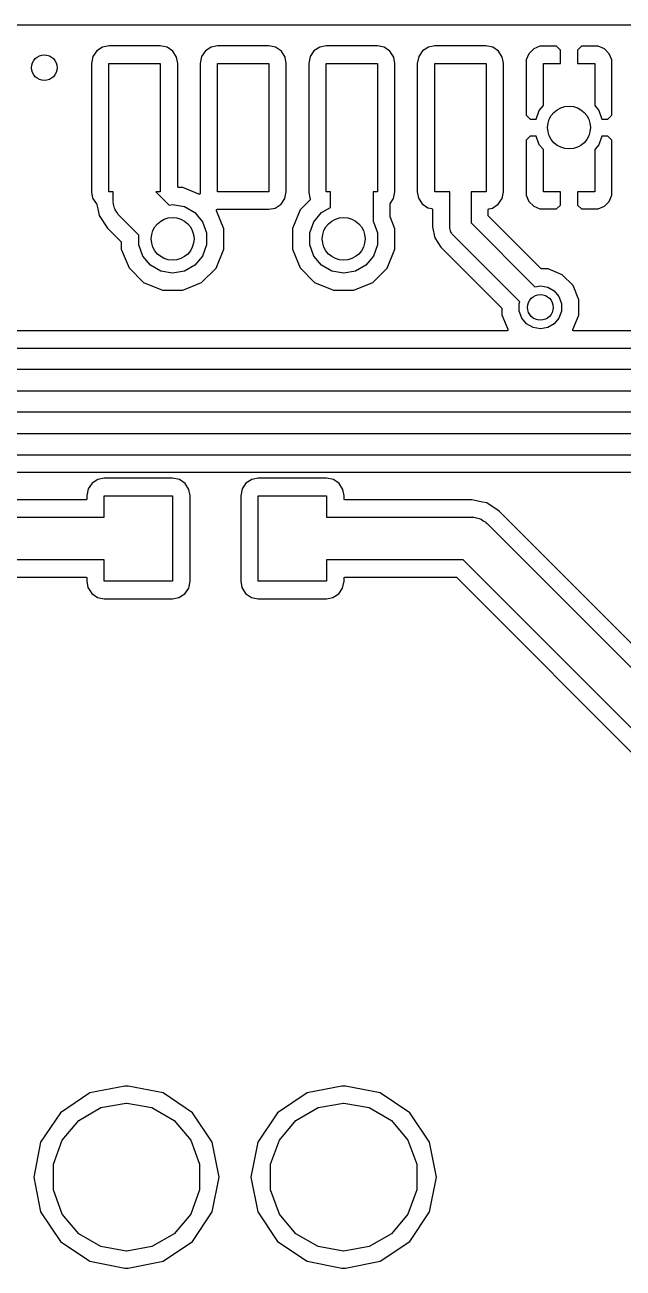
# Model space of a CAD drawing. Extents: x 0.3 to 75.7, y -92.7 to -0.5.
# Drawn here: x 44.77 to 51.77, y -70.02 to -55.5 of the extents above; entities that cross this region are included whole.
import ezdxf

# ---------------------------------------------------------------- set-up
doc = ezdxf.new("R2010")
doc.units = 0
doc.header["$MEASUREMENT"] = 0
doc.layers.add('BLACK', color=7, linetype='CONTINUOUS')

msp = doc.modelspace()

# ---------------------------------------------------------------- linework, layer by layer
at = {"layer": 'Black'}
for p, q in [((0.288, -55.5), (75.712, -55.5)), ((45.681, -55.76), (45.6128, -55.8038)), ((45.7562, -55.7458), (45.681, -55.76)), ((46.3537, -55.7458), (45.7562, -55.7458)), ((46.4343, -55.7622), (46.3537, -55.7458)), ((46.5012, -55.8078), (46.4343, -55.7622)), ((46.951, -55.76), (46.8828, -55.8038)), ((47.0262, -55.7458), (46.951, -55.76)), ((47.6237, -55.7458), (47.0262, -55.7458)), ((47.7043, -55.7622), (47.6237, -55.7458)), ((47.7712, -55.8078), (47.7043, -55.7622)), ((48.221, -55.76), (48.1528, -55.8038)), ((48.2962, -55.7458), (48.221, -55.76)), ((48.8937, -55.7458), (48.2962, -55.7458)), ((48.9743, -55.7622), (48.8937, -55.7458)), ((49.0412, -55.8078), (48.9743, -55.7622)), ((49.491, -55.76), (49.4228, -55.8038)), ((49.5662, -55.7458), (49.491, -55.76)), ((50.1637, -55.7458), (49.5662, -55.7458)), ((50.2443, -55.7622), (50.1637, -55.7458)), ((50.3112, -55.8078), (50.2443, -55.7622)), ((50.7952, -55.75), (50.7217, -55.7804)), ((50.9894, -55.75), (50.7952, -55.75)), ((51.035, -55.7956), (50.9894, -55.75)), ((51.2806, -55.75), (51.235, -55.7956)), ((51.4748, -55.75), (51.2806, -55.75)), ((51.5483, -55.7804), (51.4748, -55.75)), ((45.5672, -55.8707), (45.5508, -55.9513)), ((45.6128, -55.8038), (45.5672, -55.8707)), ((46.545, -55.876), (46.5012, -55.8078)), ((46.5592, -55.9512), (46.545, -55.876)), ((46.8372, -55.8707), (46.8208, -55.9513)), ((46.8828, -55.8038), (46.8372, -55.8707)), ((47.815, -55.876), (47.7712, -55.8078)), ((47.8292, -55.9512), (47.815, -55.876)), ((48.1072, -55.8707), (48.0908, -55.9513)), ((48.1528, -55.8038), (48.1072, -55.8707)), ((49.085, -55.876), (49.0412, -55.8078)), ((49.0992, -55.9512), (49.085, -55.876)), ((49.3772, -55.8707), (49.3608, -55.9513)), ((49.4228, -55.8038), (49.3772, -55.8707)), ((50.355, -55.876), (50.3112, -55.8078)), ((50.3614, -55.91), (50.355, -55.876)), ((50.3692, -55.9512), (50.3614, -55.91)), ((50.6654, -55.8367), (50.635, -55.9102)), ((50.635, -55.9102), (50.635, -56.5544)), ((50.7217, -55.7804), (50.6654, -55.8367)), ((51.035, -55.95), (51.035, -55.7956)), ((51.235, -55.7956), (51.235, -55.95)), ((51.6046, -55.8367), (51.5483, -55.7804)), ((51.635, -55.9102), (51.6046, -55.8367)), ((51.635, -55.95), (51.635, -55.9102)), ((45.5508, -55.9513), (45.5508, -57.4488)), ((45.755, -57.45), (45.755, -55.95)), ((45.755, -55.95), (46.355, -55.95)), ((46.355, -55.95), (46.355, -57.45)), ((46.5592, -57.3871), (46.5592, -55.9512)), ((46.8208, -55.9513), (46.8208, -57.4488)), ((47.025, -57.45), (47.025, -55.95)), ((47.025, -55.95), (47.625, -55.95)), ((47.625, -55.95), (47.625, -57.45)), ((47.8292, -57.4487), (47.8292, -55.9512)), ((48.0908, -55.9513), (48.0908, -57.4488)), ((48.295, -57.45), (48.295, -55.95)), ((48.295, -55.95), (48.895, -55.95)), ((48.895, -55.95), (48.895, -57.45)), ((49.0992, -57.4487), (49.0992, -55.9512)), ((49.3608, -55.9513), (49.3608, -57.4488)), ((49.565, -57.45), (49.565, -55.95)), ((49.565, -55.95), (50.165, -55.95)), ((50.165, -55.95), (50.165, -57.45)), ((50.3692, -56.8402), (50.3692, -55.9512)), ((50.835, -56.4423), (50.835, -55.95)), ((50.835, -55.95), (51.035, -55.95)), ((51.235, -55.95), (51.435, -55.95)), ((51.435, -55.95), (51.435, -56.4423)), ((51.635, -56.5544), (51.635, -55.95)), ((50.7873, -56.4992), (50.835, -56.4423)), ((51.435, -56.4423), (51.4827, -56.4992)), ((50.635, -56.5544), (50.6806, -56.6)), ((50.6806, -56.6), (50.7506, -56.6)), ((50.7506, -56.6), (50.7873, -56.4992)), ((51.4827, -56.4992), (51.5194, -56.6)), ((51.5194, -56.6), (51.5894, -56.6)), ((51.5894, -56.6), (51.635, -56.5544)), ((50.3692, -57.4487), (50.3692, -56.8402)), ((50.6806, -56.8), (50.635, -56.8456)), ((50.635, -56.8456), (50.635, -57.4898)), ((50.7506, -56.8), (50.6806, -56.8)), ((50.7873, -56.9008), (50.7506, -56.8)), ((50.835, -56.9576), (50.7873, -56.9008)), ((51.4827, -56.9008), (51.435, -56.9576)), ((51.5194, -56.8), (51.4827, -56.9008)), ((51.5894, -56.8), (51.5194, -56.8)), ((51.635, -56.8456), (51.5894, -56.8)), ((51.635, -57.4898), (51.635, -56.8456)), ((50.835, -57.45), (50.835, -56.9576)), ((51.435, -56.9576), (51.435, -57.45)), ((45.5508, -57.4488), (45.565, -57.524)), ((45.805, -57.45), (45.755, -57.45)), ((45.805, -57.555), (45.805, -57.45)), ((46.355, -57.45), (46.305, -57.45)), ((46.305, -57.45), (46.305, -57.4514)), ((46.305, -57.4514), (46.4592, -57.6057)), ((46.5594, -57.3882), (46.5592, -57.3871)), ((46.5594, -57.3893), (46.5594, -57.3882)), ((46.5598, -57.3904), (46.5594, -57.3893)), ((46.56, -57.3915), (46.5598, -57.3904)), ((46.5605, -57.3925), (46.56, -57.3915)), ((46.5609, -57.3936), (46.5605, -57.3925)), ((46.5616, -57.3944), (46.5609, -57.3936)), ((46.5622, -57.3954), (46.5616, -57.3944)), ((46.5631, -57.3961), (46.5622, -57.3954)), ((46.5638, -57.397), (46.5631, -57.3961)), ((46.5648, -57.3976), (46.5638, -57.397)), ((46.5657, -57.3983), (46.5648, -57.3976)), ((46.5667, -57.3987), (46.5657, -57.3983)), ((46.5677, -57.3993), (46.5667, -57.3987)), ((46.5688, -57.3995), (46.5677, -57.3993)), ((46.5699, -57.3999), (46.5688, -57.3995)), ((46.571, -57.3999), (46.5699, -57.3999)), ((46.5722, -57.4001), (46.571, -57.3999)), ((46.6199, -57.4001), (46.5722, -57.4001)), ((46.8057, -57.4773), (46.6199, -57.4001)), ((46.8061, -57.4774), (46.8057, -57.4773)), ((46.8064, -57.4775), (46.8061, -57.4774)), ((46.8083, -57.4778), (46.8064, -57.4775)), ((46.8101, -57.4783), (46.8083, -57.4778)), ((46.8105, -57.4782), (46.8101, -57.4783)), ((46.8109, -57.4783), (46.8105, -57.4782)), ((46.8127, -57.4779), (46.8109, -57.4783)), ((46.8146, -57.4777), (46.8127, -57.4779)), ((46.8149, -57.4775), (46.8146, -57.4777)), ((46.8153, -57.4774), (46.8149, -57.4775)), ((46.8169, -57.4765), (46.8153, -57.4774)), ((46.8186, -57.4756), (46.8169, -57.4765)), ((46.8189, -57.4753), (46.8186, -57.4756)), ((46.8192, -57.4751), (46.8189, -57.4753)), ((46.8204, -57.4737), (46.8192, -57.4751)), ((46.8217, -57.4723), (46.8204, -57.4737)), ((46.8208, -57.4488), (46.8235, -57.4629)), ((46.8218, -57.4719), (46.8217, -57.4723)), ((46.822, -57.4716), (46.8218, -57.4719)), ((46.8227, -57.4699), (46.822, -57.4716)), ((46.8234, -57.4681), (46.8227, -57.4699)), ((46.8235, -57.4674), (46.8234, -57.4677)), ((46.8234, -57.4677), (46.8234, -57.4681)), ((46.8235, -57.4629), (46.8235, -57.4632)), ((46.8235, -57.4632), (46.8236, -57.4636)), ((46.8236, -57.4636), (46.8235, -57.4655)), ((46.8235, -57.4655), (46.8235, -57.4674)), ((47.625, -57.45), (47.025, -57.45)), ((47.8128, -57.5293), (47.8292, -57.4487)), ((48.0908, -57.4488), (48.105, -57.524)), ((48.345, -57.45), (48.295, -57.45)), ((48.345, -57.6329), (48.345, -57.45)), ((48.895, -57.45), (48.845, -57.45)), ((48.845, -57.45), (48.845, -57.796)), ((49.0828, -57.5293), (49.0992, -57.4487)), ((49.3608, -57.4488), (49.375, -57.524)), ((49.74, -57.45), (49.565, -57.45)), ((49.74, -57.865), (49.74, -57.45)), ((50.165, -57.45), (49.99, -57.45)), ((49.99, -57.45), (49.99, -57.8132)), ((50.3528, -57.5293), (50.3692, -57.4487)), ((50.635, -57.4898), (50.6654, -57.5633)), ((51.035, -57.45), (50.835, -57.45)), ((51.035, -57.6044), (51.035, -57.45)), ((51.435, -57.45), (51.235, -57.45)), ((51.235, -57.45), (51.235, -57.6044)), ((51.6046, -57.5633), (51.635, -57.4898)), ((45.565, -57.524), (45.6088, -57.5922)), ((45.6088, -57.5922), (45.6089, -57.5922)), ((45.6089, -57.5922), (45.6092, -57.5926)), ((45.6092, -57.5926), (45.6097, -57.5928)), ((45.6097, -57.5928), (45.6108, -57.5941)), ((45.6108, -57.5941), (45.6121, -57.5954)), ((45.6121, -57.5954), (45.6123, -57.5958)), ((45.6123, -57.5958), (45.6126, -57.5962)), ((45.6126, -57.5962), (45.6133, -57.5978)), ((45.6133, -57.5978), (45.6141, -57.5994)), ((45.6141, -57.5994), (45.6141, -57.5999)), ((45.6141, -57.5999), (45.6143, -57.6004)), ((45.6143, -57.6004), (45.6243, -57.6507)), ((45.6243, -57.6507), (45.6395, -57.7271)), ((45.8069, -57.5658), (45.805, -57.555)), ((45.806, -57.5768), (45.8069, -57.5658)), ((45.8144, -57.6083), (45.806, -57.5768)), ((45.8201, -57.6405), (45.8144, -57.6083)), ((45.8256, -57.65), (45.8201, -57.6405)), ((45.8284, -57.6607), (45.8256, -57.65)), ((46.4592, -57.6057), (46.5, -57.5985)), ((46.5, -57.5985), (46.6373, -57.6227)), ((46.6373, -57.6227), (46.7581, -57.6924)), ((47.0154, -57.6592), (47.0165, -57.6583)), ((47.0165, -57.6583), (47.0174, -57.6572)), ((47.0174, -57.6572), (47.0181, -57.6568)), ((47.0181, -57.6568), (47.0188, -57.6562)), ((47.0188, -57.6562), (47.0201, -57.6557)), ((47.0201, -57.6557), (47.0213, -57.655)), ((47.0213, -57.655), (47.0221, -57.6548)), ((47.0221, -57.6548), (47.0229, -57.6545)), ((47.0229, -57.6545), (47.0244, -57.6544)), ((47.0244, -57.6544), (47.0257, -57.6542)), ((47.0257, -57.6542), (47.6238, -57.6542)), ((47.6238, -57.6542), (47.699, -57.64)), ((47.699, -57.64), (47.7672, -57.5962)), ((47.7672, -57.5962), (47.8128, -57.5293)), ((48.1064, -57.5451), (47.9916, -57.6597)), ((48.105, -57.524), (48.1081, -57.5289)), ((48.1075, -57.5435), (48.1064, -57.5451)), ((48.1088, -57.5419), (48.1075, -57.5435)), ((48.1081, -57.5289), (48.1089, -57.5308)), ((48.109, -57.5415), (48.1088, -57.5417)), ((48.1088, -57.5417), (48.1088, -57.5419)), ((48.1089, -57.5308), (48.1098, -57.5326)), ((48.1095, -57.5395), (48.109, -57.5415)), ((48.1101, -57.5376), (48.1095, -57.5395)), ((48.1098, -57.5326), (48.1098, -57.5328)), ((48.1098, -57.5328), (48.1099, -57.5331)), ((48.1099, -57.5331), (48.11, -57.5351)), ((48.11, -57.5351), (48.1101, -57.5371)), ((48.1101, -57.5371), (48.1101, -57.5373)), ((48.1101, -57.5373), (48.1101, -57.5376)), ((48.2419, -57.6924), (48.345, -57.6329)), ((49.045, -57.5887), (49.0453, -57.5871)), ((49.045, -57.7452), (49.045, -57.5887)), ((49.0453, -57.5871), (49.0454, -57.5855)), ((49.0454, -57.5855), (49.0457, -57.5849)), ((49.0457, -57.5849), (49.0458, -57.5843)), ((49.0458, -57.5843), (49.0466, -57.5829)), ((49.0466, -57.5829), (49.0473, -57.5814)), ((49.0473, -57.5814), (49.0828, -57.5293)), ((49.375, -57.524), (49.4188, -57.5922)), ((49.4188, -57.5922), (49.4857, -57.6378)), ((49.4857, -57.6378), (49.5296, -57.6467)), ((49.5296, -57.6467), (49.5315, -57.6475)), ((49.5315, -57.6475), (49.5335, -57.6482)), ((49.5335, -57.6482), (49.5336, -57.6483)), ((49.5336, -57.6483), (49.5338, -57.6484)), ((49.5338, -57.6484), (49.5354, -57.6498)), ((49.5354, -57.6498), (49.537, -57.6511)), ((49.537, -57.6511), (49.537, -57.6513)), ((49.537, -57.6513), (49.5372, -57.6514)), ((49.5372, -57.6514), (49.5382, -57.6532)), ((49.5382, -57.6532), (49.5392, -57.655)), ((49.5392, -57.655), (49.5392, -57.6552)), ((49.5392, -57.6552), (49.5393, -57.6553)), ((49.5393, -57.6553), (49.5396, -57.6574)), ((49.5396, -57.6574), (49.54, -57.6595)), ((50.19, -57.66), (50.1904, -57.6579)), ((50.1904, -57.6579), (50.1907, -57.6557)), ((50.1907, -57.6557), (50.1908, -57.6556)), ((50.1908, -57.6556), (50.1919, -57.6536)), ((50.1908, -57.6556), (50.1908, -57.6556)), ((50.1919, -57.6536), (50.1929, -57.6518)), ((50.1929, -57.6518), (50.193, -57.6517)), ((50.193, -57.6517), (50.1947, -57.6502)), ((50.193, -57.6517), (50.193, -57.6517)), ((50.1947, -57.6502), (50.1964, -57.6488)), ((50.1964, -57.6488), (50.1964, -57.6488)), ((50.1964, -57.6488), (50.1965, -57.6488)), ((50.1965, -57.6488), (50.1986, -57.648)), ((50.1986, -57.648), (50.2006, -57.6472)), ((50.2006, -57.6472), (50.239, -57.64)), ((50.239, -57.64), (50.3072, -57.5962)), ((50.3072, -57.5962), (50.3528, -57.5293)), ((50.6654, -57.5633), (50.7217, -57.6196)), ((50.7217, -57.6196), (50.7952, -57.65)), ((50.7952, -57.65), (50.9894, -57.65)), ((50.9894, -57.65), (51.035, -57.6044)), ((51.235, -57.6044), (51.2806, -57.65)), ((51.2806, -57.65), (51.4748, -57.65)), ((51.4748, -57.65), (51.5483, -57.6196)), ((51.5483, -57.6196), (51.6046, -57.5633)), ((45.6395, -57.7271), (45.7377, -57.8741)), ((45.8472, -57.6874), (45.8284, -57.6607)), ((45.8635, -57.7157), (45.8472, -57.6874)), ((45.8719, -57.7228), (45.8635, -57.7157)), ((45.8782, -57.7318), (45.8719, -57.7228)), ((46.1046, -57.9581), (45.8782, -57.7318)), ((46.7581, -57.6924), (46.8477, -57.7992)), ((46.8477, -57.7992), (46.8954, -57.9303)), ((47.0128, -57.6677), (47.0129, -57.6663)), ((47.0129, -57.6686), (47.0128, -57.6677)), ((47.0129, -57.6649), (47.0132, -57.6641)), ((47.0129, -57.6663), (47.0129, -57.6649)), ((47.0129, -57.6694), (47.0129, -57.6686)), ((47.0134, -57.6708), (47.0129, -57.6694)), ((47.0132, -57.6641), (47.0133, -57.6633)), ((47.0133, -57.6633), (47.014, -57.662)), ((47.0137, -57.6721), (47.0134, -57.6708)), ((47.1001, -57.8812), (47.0137, -57.6721)), ((47.014, -57.662), (47.0145, -57.6607)), ((47.0145, -57.6607), (47.015, -57.66)), ((47.015, -57.66), (47.0154, -57.6592)), ((47.9916, -57.6597), (47.9001, -57.8801)), ((48.1046, -57.9303), (48.1523, -57.7992)), ((48.1523, -57.7992), (48.2419, -57.6924)), ((48.845, -57.796), (48.8477, -57.7992)), ((48.8477, -57.7992), (48.8954, -57.9303)), ((49.045, -57.7455), (49.045, -57.7452)), ((49.045, -57.7458), (49.045, -57.7455)), ((49.0454, -57.7477), (49.045, -57.7458)), ((49.0458, -57.7497), (49.0454, -57.7477)), ((49.0459, -57.7499), (49.0458, -57.7497)), ((49.046, -57.7502), (49.0459, -57.7499)), ((49.1001, -57.8812), (49.046, -57.7502)), ((49.54, -57.6595), (49.54, -57.8637)), ((50.19, -57.725), (50.19, -57.66)), ((50.1901, -57.7256), (50.19, -57.725)), ((50.19, -57.7261), (50.1901, -57.7256)), ((50.1905, -57.7278), (50.19, -57.7261)), ((50.1908, -57.7294), (50.1905, -57.7278)), ((50.1911, -57.7299), (50.1908, -57.7294)), ((50.1912, -57.7305), (50.1911, -57.7299)), ((50.1922, -57.7319), (50.1912, -57.7305)), ((50.193, -57.7334), (50.1922, -57.7319)), ((50.1935, -57.7337), (50.193, -57.7334)), ((50.1938, -57.7342), (50.1935, -57.7337)), ((50.8058, -58.3462), (50.1938, -57.7342)), ((45.7377, -57.8741), (45.8962, -58.0326)), ((46.8954, -57.9303), (46.8954, -58.0697)), ((47.0999, -58.1199), (47.1001, -57.8812)), ((47.9001, -57.8801), (47.8999, -58.1188)), ((48.1046, -58.0697), (48.1046, -57.9303)), ((48.8954, -57.9303), (48.8954, -58.0697)), ((49.0999, -58.1199), (49.1001, -57.8812)), ((49.54, -57.8637), (49.565, -57.9893)), ((49.741, -57.8704), (49.74, -57.865)), ((49.7405, -57.8759), (49.741, -57.8704)), ((49.7447, -57.8917), (49.7405, -57.8759)), ((49.7475, -57.9078), (49.7447, -57.8917)), ((49.7503, -57.9125), (49.7475, -57.9078)), ((49.7517, -57.9178), (49.7503, -57.9125)), ((49.7611, -57.9312), (49.7517, -57.9178)), ((49.7692, -57.9453), (49.7611, -57.9312)), ((49.7735, -57.9489), (49.7692, -57.9453)), ((49.7766, -57.9534), (49.7735, -57.9489)), ((49.99, -57.8132), (50.7369, -58.5602)), ((45.8962, -58.0326), (45.8965, -58.033)), ((45.8965, -58.033), (45.8969, -58.0334)), ((45.8969, -58.0334), (45.8978, -58.0349)), ((45.8978, -58.0349), (45.8987, -58.0362)), ((45.8987, -58.0362), (45.8989, -58.0368)), ((45.8989, -58.0368), (45.8992, -58.0373)), ((45.8992, -58.0373), (45.8995, -58.039)), ((45.8995, -58.039), (45.8999, -58.0406)), ((45.8999, -58.0406), (45.8999, -58.0412)), ((45.8999, -58.0412), (45.9, -58.0418)), ((45.9, -58.0418), (45.8999, -58.1188)), ((46.1046, -58.0697), (46.1046, -57.9581)), ((46.1523, -58.2008), (46.1046, -58.0697)), ((46.8954, -58.0697), (46.8477, -58.2008)), ((48.1523, -58.2008), (48.1046, -58.0697)), ((48.8954, -58.0697), (48.8477, -58.2008)), ((49.565, -57.9893), (49.6361, -58.0957)), ((50.56, -58.7368), (49.7766, -57.9534)), ((45.8999, -58.1188), (45.991, -58.3394)), ((46.2419, -58.3076), (46.1523, -58.2008)), ((46.8477, -58.2008), (46.7581, -58.3076)), ((47.0084, -58.3403), (47.0999, -58.1199)), ((47.8999, -58.1188), (47.991, -58.3394)), ((48.2419, -58.3076), (48.1523, -58.2008)), ((48.8477, -58.2008), (48.7581, -58.3076)), ((49.0084, -58.3403), (49.0999, -58.1199)), ((49.6361, -58.0957), (50.3462, -58.8058)), ((45.991, -58.3394), (46.1597, -58.5084)), ((46.3627, -58.3773), (46.2419, -58.3076)), ((46.5, -58.4015), (46.3627, -58.3773)), ((46.6373, -58.3773), (46.5, -58.4015)), ((46.7581, -58.3076), (46.6373, -58.3773)), ((46.8394, -58.509), (47.0084, -58.3403)), ((47.991, -58.3394), (48.1597, -58.5084)), ((48.3627, -58.3773), (48.2419, -58.3076)), ((48.5, -58.4015), (48.3627, -58.3773)), ((48.6373, -58.3773), (48.5, -58.4015)), ((48.7581, -58.3076), (48.6373, -58.3773)), ((48.8394, -58.509), (49.0084, -58.3403)), ((50.8063, -58.3465), (50.8058, -58.3462)), ((50.8067, -58.347), (50.8063, -58.3465)), ((50.8081, -58.3478), (50.8067, -58.347)), ((50.8095, -58.3488), (50.8081, -58.3478)), ((50.8101, -58.3489), (50.8095, -58.3488)), ((50.8106, -58.3492), (50.8101, -58.3489)), ((50.8122, -58.3495), (50.8106, -58.3492)), ((50.8139, -58.35), (50.8122, -58.3495)), ((50.8145, -58.3499), (50.8139, -58.35)), ((50.815, -58.35), (50.8145, -58.3499)), ((50.8899, -58.3501), (50.815, -58.35)), ((51.0552, -58.4187), (50.8899, -58.3501)), ((46.1597, -58.5084), (46.3801, -58.5999)), ((46.6188, -58.6001), (46.8394, -58.509)), ((48.1597, -58.5084), (48.3801, -58.5999)), ((48.6188, -58.6001), (48.8394, -58.509)), ((51.1817, -58.5454), (51.0552, -58.4187)), ((46.3801, -58.5999), (46.6188, -58.6001)), ((48.3801, -58.5999), (48.6188, -58.6001)), ((50.7369, -58.5602), (50.8, -58.549)), ((50.8, -58.549), (50.8858, -58.5642)), ((50.8858, -58.5642), (50.9613, -58.6078)), ((50.9613, -58.6078), (51.0173, -58.6745)), ((51.0173, -58.6745), (51.0471, -58.7564)), ((51.2501, -58.7109), (51.1817, -58.5454)), ((50.3462, -58.8058), (50.3465, -58.8063)), ((50.3465, -58.8063), (50.347, -58.8066)), ((50.347, -58.8066), (50.3478, -58.8081)), ((50.3478, -58.8081), (50.3488, -58.8095)), ((50.3488, -58.8095), (50.3489, -58.8101)), ((50.3489, -58.8101), (50.3492, -58.8106)), ((50.3492, -58.8106), (50.3495, -58.8122)), ((50.3495, -58.8122), (50.3499, -58.8139)), ((50.3499, -58.8139), (50.3499, -58.8144)), ((50.3499, -58.8144), (50.35, -58.815)), ((50.35, -58.815), (50.3499, -58.8891)), ((50.5529, -58.7564), (50.56, -58.7368)), ((50.5529, -58.8436), (50.5529, -58.7564)), ((51.0471, -58.7564), (51.0471, -58.8436)), ((51.2499, -58.8899), (51.2501, -58.7109)), ((50.3499, -58.8891), (50.419, -59.0564)), ((50.5827, -58.9255), (50.5529, -58.8436)), ((50.6387, -58.9922), (50.5827, -58.9255)), ((51.0173, -58.9255), (50.9613, -58.9922)), ((51.0471, -58.8436), (51.0173, -58.9255)), ((51.1805, -59.057), (51.2499, -58.8899)), ((50.4073, -59.075), (41.616, -59.075)), ((50.409, -59.0747), (50.4073, -59.075)), ((50.4099, -59.0746), (50.409, -59.0747)), ((50.4101, -59.0746), (50.4099, -59.0746)), ((50.4107, -59.0746), (50.4101, -59.0746)), ((50.4101, -59.0746), (50.4101, -59.0746)), ((50.4112, -59.0743), (50.4107, -59.0746)), ((50.4118, -59.0742), (50.4112, -59.0743)), ((50.4132, -59.0734), (50.4118, -59.0742)), ((50.4148, -59.0726), (50.4132, -59.0734)), ((50.4152, -59.0722), (50.4148, -59.0726)), ((50.4157, -59.072), (50.4152, -59.0722)), ((50.4168, -59.0707), (50.4157, -59.072)), ((50.418, -59.0695), (50.4168, -59.0707)), ((50.4182, -59.0689), (50.418, -59.0695)), ((50.4186, -59.0685), (50.4182, -59.0689)), ((50.4192, -59.0669), (50.4186, -59.0685)), ((50.419, -59.0564), (50.4191, -59.0565)), ((50.4191, -59.0565), (50.4192, -59.0567)), ((50.4192, -59.0567), (50.4193, -59.057)), ((50.4199, -59.0654), (50.4192, -59.0669)), ((50.4193, -59.057), (50.4194, -59.0577)), ((50.4194, -59.0577), (50.4196, -59.0581)), ((50.4196, -59.0581), (50.4201, -59.0597)), ((50.4201, -59.0643), (50.4199, -59.0648)), ((50.4199, -59.0648), (50.4199, -59.0654)), ((50.4201, -59.0597), (50.4201, -59.0603)), ((50.4201, -59.0603), (50.4203, -59.0609)), ((50.4202, -59.0615), (50.4201, -59.0626)), ((50.4201, -59.0626), (50.4201, -59.0643)), ((50.4203, -59.0609), (50.4202, -59.0613)), ((50.4202, -59.0613), (50.4202, -59.0614)), ((50.4202, -59.0614), (50.4202, -59.0615)), ((50.7142, -59.0358), (50.6387, -58.9922)), ((50.8, -59.051), (50.7142, -59.0358)), ((50.8858, -59.0358), (50.8, -59.051)), ((50.9613, -58.9922), (50.8858, -59.0358)), ((51.1796, -59.0614), (51.1797, -59.0606)), ((51.1797, -59.0628), (51.1796, -59.0614)), ((51.1797, -59.0597), (51.1802, -59.0584)), ((51.1797, -59.0606), (51.1797, -59.0597)), ((51.1797, -59.0643), (51.1797, -59.0628)), ((51.18, -59.0651), (51.1797, -59.0643)), ((51.1801, -59.0659), (51.18, -59.0651)), ((51.1808, -59.0672), (51.1801, -59.0659)), ((51.1802, -59.0584), (51.1805, -59.057)), ((51.1813, -59.0685), (51.1808, -59.0672)), ((51.1818, -59.0692), (51.1813, -59.0685)), ((51.1822, -59.0699), (51.1818, -59.0692)), ((51.1833, -59.0709), (51.1822, -59.0699)), ((51.1842, -59.072), (51.1833, -59.0709)), ((51.1849, -59.0724), (51.1842, -59.072)), ((51.1855, -59.073), (51.1849, -59.0724)), ((51.1869, -59.0735), (51.1855, -59.073)), ((51.1881, -59.0742), (51.1869, -59.0735)), ((51.1889, -59.0744), (51.1881, -59.0742)), ((51.1897, -59.0747), (51.1889, -59.0744)), ((51.1911, -59.0748), (51.1897, -59.0747)), ((51.1925, -59.075), (51.1911, -59.0748)), ((53.56, -59.075), (51.1925, -59.075)), ((41.5, -59.275), (53.6482, -59.275)), ((53.7, -59.525), (41.5518, -59.525)), ((41.65, -59.775), (53.8482, -59.775)), ((53.9, -60.025), (41.7018, -60.025)), ((41.9, -60.275), (58.9, -60.275)), ((58.8482, -60.525), (41.9518, -60.525)), ((42.04, -60.725), (57.9075, -60.725)), ((45.5578, -60.8538), (45.5122, -60.9207)), ((45.626, -60.81), (45.5578, -60.8538)), ((45.7012, -60.7958), (45.626, -60.81)), ((46.4987, -60.7958), (45.7012, -60.7958)), ((46.5793, -60.8122), (46.4987, -60.7958)), ((46.6462, -60.8578), (46.5793, -60.8122)), ((47.3578, -60.8538), (47.3122, -60.9207)), ((47.426, -60.81), (47.3578, -60.8538)), ((47.5012, -60.7958), (47.426, -60.81)), ((48.2987, -60.7958), (47.5012, -60.7958)), ((48.3793, -60.8122), (48.2987, -60.7958)), ((48.4462, -60.8578), (48.3793, -60.8122)), ((45.5122, -60.9207), (45.4958, -61.0013)), ((46.69, -60.926), (46.6462, -60.8578)), ((46.7042, -61.0012), (46.69, -60.926)), ((47.3122, -60.9207), (47.2958, -61.0013)), ((48.49, -60.926), (48.4462, -60.8578)), ((48.5042, -61.0012), (48.49, -60.926)), ((45.4828, -61.05), (42.4613, -61.05)), ((45.4839, -61.0498), (45.4828, -61.05)), ((45.4851, -61.0498), (45.4839, -61.0498)), ((45.4862, -61.0494), (45.4851, -61.0498)), ((45.4873, -61.0492), (45.4862, -61.0494)), ((45.4883, -61.0486), (45.4873, -61.0492)), ((45.4893, -61.0483), (45.4883, -61.0486)), ((45.4902, -61.0475), (45.4893, -61.0483)), ((45.4912, -61.047), (45.4902, -61.0475)), ((45.4919, -61.0461), (45.4912, -61.047)), ((45.4928, -61.0454), (45.4919, -61.0461)), ((45.4934, -61.0444), (45.4928, -61.0454)), ((45.4941, -61.0435), (45.4934, -61.0444)), ((45.4945, -61.0424), (45.4941, -61.0435)), ((45.495, -61.0414), (45.4945, -61.0424)), ((45.4952, -61.0403), (45.495, -61.0414)), ((45.4956, -61.0393), (45.4952, -61.0403)), ((45.4958, -61.037), (45.4956, -61.0381)), ((45.4956, -61.0381), (45.4956, -61.0393)), ((45.4958, -61.0013), (45.4958, -61.037)), ((45.7, -61.25), (45.7, -61)), ((45.7, -61), (46.5, -61)), ((46.5, -61), (46.5, -62)), ((46.7042, -61.9987), (46.7042, -61.0012)), ((47.2958, -61.0013), (47.2958, -61.9988)), ((47.5, -62), (47.5, -61)), ((47.5, -61), (48.3, -61)), ((48.3, -61), (48.3, -61.25)), ((48.5042, -61.037), (48.5042, -61.0012)), ((48.5044, -61.0381), (48.5042, -61.037)), ((48.5044, -61.0393), (48.5044, -61.0381)), ((48.5048, -61.0403), (48.5044, -61.0393)), ((48.505, -61.0414), (48.5048, -61.0403)), ((48.5055, -61.0424), (48.505, -61.0414)), ((48.5059, -61.0435), (48.5055, -61.0424)), ((48.5066, -61.0444), (48.5059, -61.0435)), ((48.5072, -61.0454), (48.5066, -61.0444)), ((48.5081, -61.0461), (48.5072, -61.0454)), ((48.5088, -61.047), (48.5081, -61.0461)), ((48.5098, -61.0475), (48.5088, -61.047)), ((48.5107, -61.0483), (48.5098, -61.0475)), ((48.5117, -61.0486), (48.5107, -61.0483)), ((48.5127, -61.0492), (48.5117, -61.0486)), ((48.5138, -61.0494), (48.5127, -61.0492)), ((48.5149, -61.0498), (48.5138, -61.0494)), ((48.5161, -61.0498), (48.5149, -61.0498)), ((48.5172, -61.05), (48.5161, -61.0498)), ((49.9987, -61.05), (48.5172, -61.05)), ((50.1231, -61.0747), (49.9987, -61.05)), ((50.1721, -61.0845), (50.1231, -61.0747)), ((50.1231, -61.0747), (50.1231, -61.0747)), ((50.3191, -61.1827), (50.1721, -61.0845)), ((42.46, -61.25), (45.7, -61.25)), ((48.3, -61.25), (50, -61.25)), ((50, -61.25), (50.0108, -61.2519)), ((50.0108, -61.2519), (50.0218, -61.251)), ((50.0218, -61.251), (50.0533, -61.2594)), ((50.0533, -61.2594), (50.0855, -61.2651)), ((50.0855, -61.2651), (50.095, -61.2706)), ((50.095, -61.2706), (50.1057, -61.2734)), ((50.1057, -61.2734), (50.1324, -61.2922)), ((52.9908, -63.8544), (50.3191, -61.1827)), ((50.1324, -61.2922), (50.1607, -61.3085)), ((50.1607, -61.3085), (50.1678, -61.3169)), ((50.1678, -61.3169), (50.1768, -61.3232)), ((50.1768, -61.3232), (53, -64.1464)), ((45.7, -61.75), (42.5636, -61.75)), ((45.7, -62), (45.7, -61.75)), ((49.8964, -61.75), (48.3, -61.75)), ((48.3, -61.75), (48.3, -62)), ((52.75, -64.6036), (49.8964, -61.75)), ((44.5766, -61.95), (45.4828, -61.95)), ((45.4828, -61.95), (45.4839, -61.9502)), ((45.4839, -61.9502), (45.4851, -61.9502)), ((45.4851, -61.9502), (45.4862, -61.9506)), ((45.4862, -61.9506), (45.4873, -61.9508)), ((45.4873, -61.9508), (45.4883, -61.9514)), ((45.4883, -61.9514), (45.4893, -61.9517)), ((45.4893, -61.9517), (45.4902, -61.9525)), ((45.4902, -61.9525), (45.4912, -61.953)), ((45.4912, -61.953), (45.4919, -61.9539)), ((45.4919, -61.9539), (45.4928, -61.9546)), ((45.4928, -61.9546), (45.4934, -61.9556)), ((45.4934, -61.9556), (45.4941, -61.9565)), ((45.4941, -61.9565), (45.4945, -61.9576)), ((45.4945, -61.9576), (45.495, -61.9586)), ((45.495, -61.9586), (45.4952, -61.9597)), ((45.4952, -61.9597), (45.4956, -61.9607)), ((45.4956, -61.9607), (45.4956, -61.9619)), ((45.4956, -61.9619), (45.4958, -61.963)), ((45.4958, -61.963), (45.4958, -61.9988)), ((45.4958, -61.9988), (45.51, -62.074)), ((46.5, -62), (45.7, -62)), ((46.6878, -62.0793), (46.7042, -61.9987)), ((47.2958, -61.9988), (47.31, -62.074)), ((48.3, -62), (47.5, -62)), ((48.4878, -62.0793), (48.5042, -61.9987)), ((48.5042, -61.963), (48.5044, -61.9619)), ((48.5042, -61.9987), (48.5042, -61.963)), ((48.5044, -61.9607), (48.5048, -61.9597)), ((48.5044, -61.9619), (48.5044, -61.9607)), ((48.5048, -61.9597), (48.505, -61.9586)), ((48.505, -61.9586), (48.5055, -61.9576)), ((48.5055, -61.9576), (48.5059, -61.9565)), ((48.5059, -61.9565), (48.5066, -61.9556)), ((48.5066, -61.9556), (48.5072, -61.9546)), ((48.5072, -61.9546), (48.5081, -61.9539)), ((48.5081, -61.9539), (48.5088, -61.953)), ((48.5088, -61.953), (48.5098, -61.9525)), ((48.5098, -61.9525), (48.5107, -61.9517)), ((48.5107, -61.9517), (48.5117, -61.9514)), ((48.5117, -61.9514), (48.5127, -61.9508)), ((48.5127, -61.9508), (48.5138, -61.9506)), ((48.5138, -61.9506), (48.5149, -61.9502)), ((48.5149, -61.9502), (48.5161, -61.9502)), ((48.5161, -61.9502), (48.5172, -61.95)), ((48.5172, -61.95), (49.8082, -61.95)), ((49.8082, -61.95), (49.8088, -61.9501)), ((49.8088, -61.9501), (49.8094, -61.95)), ((49.8094, -61.95), (49.811, -61.9505)), ((49.811, -61.9505), (49.8127, -61.9508)), ((49.8127, -61.9508), (49.8132, -61.9511)), ((49.8132, -61.9511), (49.8137, -61.9512)), ((49.8137, -61.9512), (49.8151, -61.9522)), ((49.8151, -61.9522), (49.8166, -61.953)), ((49.8166, -61.953), (49.8169, -61.9535)), ((49.8169, -61.9535), (49.8174, -61.9538)), ((49.8174, -61.9538), (52.5462, -64.6826)), ((45.51, -62.074), (45.5538, -62.1422)), ((45.5538, -62.1422), (45.6207, -62.1878)), ((46.574, -62.19), (46.6422, -62.1462)), ((46.6422, -62.1462), (46.6878, -62.0793)), ((47.31, -62.074), (47.3538, -62.1422)), ((47.3538, -62.1422), (47.4207, -62.1878)), ((48.374, -62.19), (48.4422, -62.1462)), ((48.4422, -62.1462), (48.4878, -62.0793)), ((45.6207, -62.1878), (45.7013, -62.2042)), ((45.7013, -62.2042), (46.4988, -62.2042)), ((46.4988, -62.2042), (46.574, -62.19)), ((47.4207, -62.1878), (47.5013, -62.2042)), ((47.5013, -62.2042), (48.2988, -62.2042)), ((48.2988, -62.2042), (48.374, -62.19)), ((45.9402, -67.8964), (45.532, -67.9776)), ((45.9798, -67.8964), (45.9402, -67.8964)), ((46.388, -67.9776), (45.9798, -67.8964)), ((48.4802, -67.8964), (48.072, -67.9776)), ((48.5198, -67.8964), (48.4802, -67.8964)), ((48.928, -67.9776), (48.5198, -67.8964)), ((45.532, -67.9776), (45.187, -68.2081)), ((45.6613, -68.1485), (45.9567, -68.0964)), ((45.9567, -68.0964), (45.9633, -68.0964)), ((45.9633, -68.0964), (46.2587, -68.1485)), ((46.733, -68.2081), (46.388, -67.9776)), ((48.072, -67.9776), (47.727, -68.2081)), ((48.2013, -68.1485), (48.4967, -68.0964)), ((48.4967, -68.0964), (48.5033, -68.0964)), ((48.5033, -68.0964), (48.7987, -68.1485)), ((49.273, -68.2081), (48.928, -67.9776)), ((45.187, -68.2081), (44.9565, -68.5531)), ((45.4016, -68.2984), (45.6613, -68.1485)), ((46.2587, -68.1485), (46.5184, -68.2984)), ((46.9635, -68.5531), (46.733, -68.2081)), ((47.727, -68.2081), (47.4965, -68.5531)), ((47.9416, -68.2984), (48.2013, -68.1485)), ((48.7987, -68.1485), (49.0584, -68.2984)), ((49.5035, -68.5531), (49.273, -68.2081)), ((45.2088, -68.5282), (45.4016, -68.2984)), ((46.5184, -68.2984), (46.7112, -68.5282)), ((47.7488, -68.5282), (47.9416, -68.2984)), ((49.0584, -68.2984), (49.2512, -68.5282)), ((45.1062, -68.81), (45.2088, -68.5282)), ((46.7112, -68.5282), (46.8138, -68.81)), ((47.6462, -68.81), (47.7488, -68.5282)), ((49.2512, -68.5282), (49.3538, -68.81)), ((44.9565, -68.5531), (44.8756, -68.96)), ((47.0444, -68.96), (46.9635, -68.5531)), ((47.4965, -68.5531), (47.4156, -68.96)), ((49.5844, -68.96), (49.5035, -68.5531)), ((45.1062, -69.11), (45.1062, -68.81)), ((46.8138, -68.81), (46.8138, -69.11)), ((47.6462, -69.11), (47.6462, -68.81)), ((49.3538, -68.81), (49.3538, -69.11)), ((44.8756, -68.96), (44.9565, -69.3669)), ((46.9635, -69.3669), (47.0444, -68.96)), ((47.4156, -68.96), (47.4965, -69.3669)), ((49.5035, -69.3669), (49.5844, -68.96)), ((45.2088, -69.3918), (45.1062, -69.11)), ((46.8138, -69.11), (46.7112, -69.3918)), ((47.7488, -69.3918), (47.6462, -69.11)), ((49.3538, -69.11), (49.2512, -69.3918)), ((44.9565, -69.3669), (45.187, -69.7119)), ((45.4016, -69.6216), (45.2088, -69.3918)), ((46.7112, -69.3918), (46.5184, -69.6216)), ((46.733, -69.7119), (46.9635, -69.3669)), ((47.4965, -69.3669), (47.727, -69.7119)), ((47.9416, -69.6216), (47.7488, -69.3918)), ((49.2512, -69.3918), (49.0584, -69.6216)), ((49.273, -69.7119), (49.5035, -69.3669)), ((45.187, -69.7119), (45.532, -69.9424)), ((45.6613, -69.7715), (45.4016, -69.6216)), ((46.5184, -69.6216), (46.2587, -69.7715)), ((46.388, -69.9424), (46.733, -69.7119)), ((47.727, -69.7119), (48.072, -69.9424)), ((48.2013, -69.7715), (47.9416, -69.6216)), ((49.0584, -69.6216), (48.7987, -69.7715)), ((48.928, -69.9424), (49.273, -69.7119)), ((45.9567, -69.8236), (45.6613, -69.7715)), ((45.9633, -69.8236), (45.9567, -69.8236)), ((46.2587, -69.7715), (45.9633, -69.8236)), ((48.4967, -69.8236), (48.2013, -69.7715)), ((48.5033, -69.8236), (48.4967, -69.8236)), ((48.7987, -69.7715), (48.5033, -69.8236)), ((45.532, -69.9424), (45.9402, -70.0236)), ((45.9798, -70.0236), (46.388, -69.9424)), ((48.072, -69.9424), (48.4802, -70.0236)), ((48.5198, -70.0236), (48.928, -69.9424)), ((45.9402, -70.0236), (45.9798, -70.0236)), ((48.4802, -70.0236), (48.5198, -70.0236))]:
    msp.add_line(p, q, dxfattribs=at)
for centre, radius in [((45, -56), 0.15), ((51.135, -56.7), 0.25), ((46.5, -58), 0.25), ((48.5, -58), 0.25), ((50.8, -58.8), 0.15)]:
    msp.add_circle(centre, radius, dxfattribs=at)

doc.saveas('drawing.dxf')
